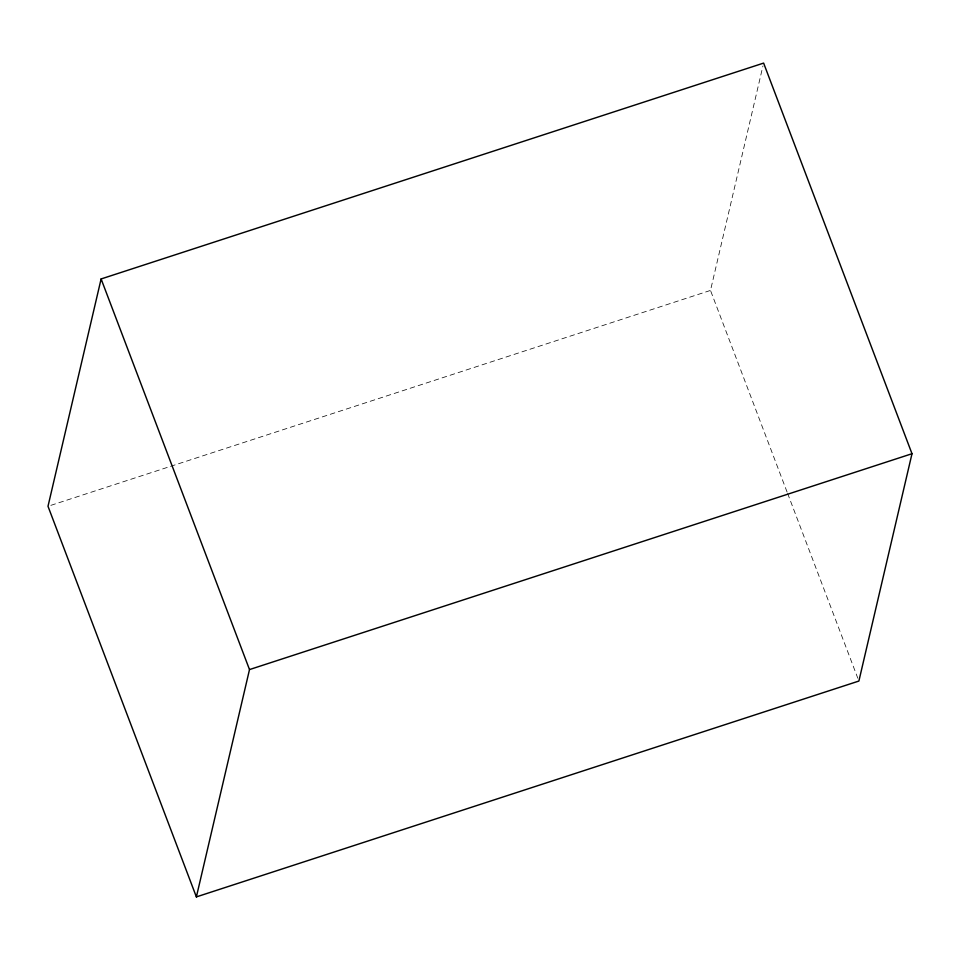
<?xml version="1.0" encoding="UTF-8"?>
<svg xmlns="http://www.w3.org/2000/svg" width="960" height="960" viewBox="0 0 960 960"><rect width="100%" height="100%" fill="white"/><g stroke="black" fill="none" stroke-linecap="round" stroke-linejoin="round"><path stroke-width="0.72" stroke-dasharray="4.8 3.6" d="M787.08 492.036L710.496 290.424L762.936 66.012M50.844 505.356L169.104 466.824M170.532 466.356L710.496 290.424M787.62 493.428L857.82 678.24"/><path stroke-width="1.44" d="M101.112 278.952L48 506.28L196.38 896.904L858.888 681.048L912 453.72L763.62 63.096L101.112 278.952L249.504 669.576L196.38 896.904M249.504 669.576L912 453.72"/></g></svg>
